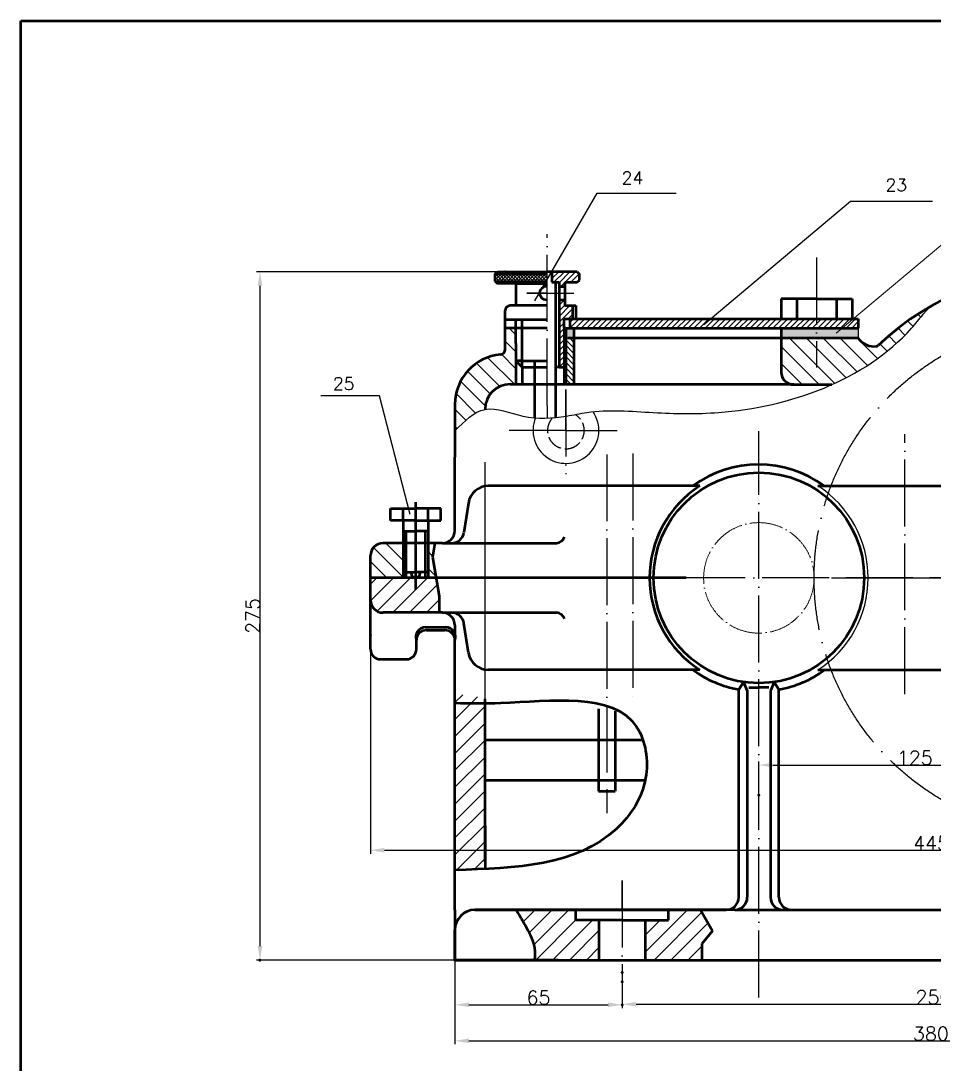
# Model space of a CAD drawing. Header units: millimetres. Extents: x -2231 to 8785, y -478 to 13097.
# Drawn here: x -2231 to 1044, y 2889 to 6628 of the extents above; entities that cross this region are included whole.
import ezdxf

# ---------------------------------------------------------------- set-up
doc = ezdxf.new("R2010")
doc.units = ezdxf.units.MM
doc.linetypes.add('ACAD_ISO02W100', pattern=[15, 12, -3])
doc.linetypes.add('ACAD_ISO04W100', pattern=[30, 24, -3, 0, -3])
doc.layers.add('11', color=7, linetype='Continuous')
doc.styles.get("Standard").update_dxf_attribs({"font": 'txt', "bigfont": 'gbcbig.shx'})
doc.dimstyles.new('ISO-25', dxfattribs={"dimtxt": 50, "dimasz": 50, "dimexe": 12.5, "dimexo": 0.625, "dimtad": 1, "dimtxsty": 'Standard', "dimcen": 2.5, "dimadec": 0, "dimazin": 0, "dimtfac": 1, "dimtmove": 0, "dimatfit": 3, "dimfxl": 1, "dimarcsym": 0})
pattern_1 = [(45, (-1785.755, 43.015), (-30.30836, 30.30836), [])]
pattern_2 = [(45, (-1785.755, 43.015), (-10.102788, 10.102788), [])]
pattern_3 = [(135, (-1785.755, 43.015), (-30.30836, -30.30836), [])]

# ---------------------------------------------------------------- blocks, each defined once
blk = doc.blocks.new('*D1')
at = {"color": 0, "lineweight": -2, "ltscale": 5, "transparency": 16777216}
for p, q in [((-75.3, 3217.6), (-75.3, 3091.4)), ((2158, 3217.6), (2158, 3091.4)), ((-25.3, 3103.9), (2108, 3103.9))]:
    blk.add_line(p, q, dxfattribs=at)
at = {"color": 0, "lineweight": 50, "ltscale": 5, "transparency": 16777216}
for points in [[(-25.3, 3112.2), (-25.3, 3095.6), (-75.3, 3103.9)], [(2108, 3112.2), (2108, 3095.6), (2158, 3103.9)]]:
    blk.add_solid(points, dxfattribs=at)
at = {"layer": '11', "color": 0, "lineweight": 50, "ltscale": 5, "transparency": 16777216}
for p in [(-75.3, 3218.2), (2158, 3218.2), (2158, 3103.9)]:
    blk.add_point(p, dxfattribs=at)
at = {"color": 0, "ltscale": 5, "transparency": 16777216, "insert": (1041.3, 3129.5), "char_height": 50, "attachment_point": 5}
blk.add_mtext('250', dxfattribs=at)
blk = doc.blocks.new('*D5')
at = {"color": 0, "lineweight": -2, "ltscale": 5, "transparency": 16777216}
for p, q in [((-674.7, 3261.5), (-674.7, 3089.5)), ((-75.3, 3183.3), (-75.3, 3089.5)), ((-624.7, 3102), (-125.3, 3102))]:
    blk.add_line(p, q, dxfattribs=at)
at = {"color": 0, "lineweight": 50, "ltscale": 5, "transparency": 16777216}
for points in [[(-624.7, 3110.3), (-624.7, 3093.7), (-674.7, 3102)], [(-125.3, 3110.3), (-125.3, 3093.7), (-75.3, 3102)]]:
    blk.add_solid(points, dxfattribs=at)
at = {"layer": '11', "color": 0, "lineweight": 50, "ltscale": 5, "transparency": 16777216}
for p in [(-674.7, 3262.2), (-75.3, 3184), (-75.3, 3102)]:
    blk.add_point(p, dxfattribs=at)
at = {"color": 0, "ltscale": 5, "transparency": 16777216, "insert": (-375, 3127.6), "char_height": 50, "attachment_point": 5}
blk.add_mtext('65', dxfattribs=at)
blk = doc.blocks.new('*D6')
at = {"color": 0, "lineweight": -2, "ltscale": 5, "transparency": 16777216}
for p, q in [((-674.7, 3315.5), (-674.7, 2960.4)), ((2738.4, 3275.7), (2738.4, 2960.4)), ((-624.7, 2972.9), (2688.4, 2972.9))]:
    blk.add_line(p, q, dxfattribs=at)
at = {"color": 0, "lineweight": 50, "ltscale": 5, "transparency": 16777216}
for points in [[(-624.7, 2981.2), (-624.7, 2964.6), (-674.7, 2972.9)], [(2688.4, 2981.2), (2688.4, 2964.6), (2738.4, 2972.9)]]:
    blk.add_solid(points, dxfattribs=at)
at = {"layer": '11', "color": 0, "lineweight": 50, "ltscale": 5, "transparency": 16777216}
for p in [(-674.7, 3316.2), (2738.4, 3276.4), (2738.4, 2972.9)]:
    blk.add_point(p, dxfattribs=at)
at = {"color": 0, "ltscale": 5, "transparency": 16777216, "insert": (1031.8, 2998.5), "char_height": 50, "attachment_point": 5}
blk.add_mtext('380', dxfattribs=at)
blk = doc.blocks.new('*D7')
at = {"color": 0, "lineweight": -2, "ltscale": 5, "transparency": 16777216}
for p, q in [((-977.3, 4426.6), (-977.3, 3643.3)), ((3042.9, 4426.6), (3042.9, 3643.3)), ((-927.3, 3655.8), (2992.9, 3655.8))]:
    blk.add_line(p, q, dxfattribs=at)
at = {"color": 0, "lineweight": 50, "ltscale": 5, "transparency": 16777216}
for points in [[(-927.3, 3664.1), (-927.3, 3647.5), (-977.3, 3655.8)], [(2992.9, 3664.1), (2992.9, 3647.5), (3042.9, 3655.8)]]:
    blk.add_solid(points, dxfattribs=at)
at = {"layer": '11', "color": 0, "lineweight": 50, "ltscale": 5, "transparency": 16777216}
for p in [(-977.3, 4427.2), (3042.9, 4427.2), (3042.9, 3655.8)]:
    blk.add_point(p, dxfattribs=at)
at = {"color": 0, "ltscale": 5, "transparency": 16777216, "insert": (1032.8, 3681.4), "char_height": 50, "attachment_point": 5}
blk.add_mtext('445', dxfattribs=at)
blk = doc.blocks.new('*D8')
at = {"color": 0, "lineweight": -2, "ltscale": 5, "transparency": 16777216}
for p, q in [((415.1, 3854.4), (415.1, 3973.5)), ((1532.8, 3854.5), (1532.8, 3973.5)), ((465.1, 3961), (1482.8, 3961))]:
    blk.add_line(p, q, dxfattribs=at)
at = {"color": 0, "lineweight": 50, "ltscale": 5, "transparency": 16777216}
for points in [[(465.1, 3969.3), (465.1, 3952.6), (415.1, 3961)], [(1482.8, 3969.3), (1482.8, 3952.6), (1532.8, 3961)]]:
    blk.add_solid(points, dxfattribs=at)
at = {"layer": '11', "color": 0, "lineweight": 50, "ltscale": 5, "transparency": 16777216}
for p in [(1532.8, 3961), (415.1, 3853.8), (1532.8, 3853.9)]:
    blk.add_point(p, dxfattribs=at)
at = {"color": 0, "ltscale": 5, "transparency": 16777216, "insert": (974, 3986.6), "char_height": 50, "attachment_point": 5}
blk.add_mtext('125', dxfattribs=at)
blk = doc.blocks.new('*D20')
at = {"color": 0, "lineweight": -2, "ltscale": 5, "transparency": 16777216}
for p, q in [((-495.7, 5729), (-1386.1, 5729)), ((-1373.6, 5679), (-1373.6, 3312.2)), ((-495.4, 3262.2), (-1386.1, 3262.2))]:
    blk.add_line(p, q, dxfattribs=at)
at = {"color": 0, "lineweight": 50, "ltscale": 5, "transparency": 16777216}
for points in [[(-1381.9, 5679), (-1365.3, 5679), (-1373.6, 5729)], [(-1381.9, 3312.2), (-1365.3, 3312.2), (-1373.6, 3262.2)]]:
    blk.add_solid(points, dxfattribs=at)
at = {"layer": '11', "color": 0, "lineweight": 50, "ltscale": 5, "transparency": 16777216}
for p in [(-495.1, 5729), (-1373.6, 3262.2), (-494.8, 3262.2)]:
    blk.add_point(p, dxfattribs=at)
at = {"color": 0, "lineweight": 20, "ltscale": 5, "transparency": 16777216, "insert": (-1399.2, 4495.6), "char_height": 50, "attachment_point": 5, "rotation": 90}
blk.add_mtext('275', dxfattribs=at)

msp = doc.modelspace()

# ---------------------------------------------------------------- hatches: boundary and pattern name
at = {"ltscale": 10}
h = msp.add_hatch(dxfattribs=at)
h.set_pattern_fill('ANSI37', color=256, scale=2.7, style=0)
h.set_pattern_definition([(45, (-1785.755, 43.015), (-6.061673, 6.061673), []), (135, (-1785.755, 43.015), (-6.061673, -6.061673), [])])
h.paths.add_polyline_path([(-344.01, 5721.435), (-529.972, 5721.435), (-529.972, 5694.389), (-344.01, 5694.389)])
h = msp.add_hatch(dxfattribs=at)
h.set_pattern_fill('ANSI31', color=256, scale=4.5, style=0)
h.set_pattern_definition(pattern_2)
h.paths.add_polyline_path([(-236.828, 5691.337), (-227.717, 5698.773), (-227.717, 5720.919), (-236.828, 5728.962), (-327.162, 5728.962), (-327.162, 5691.308), (-301.447, 5691.308), (-301.447, 5676.419), (-280.355, 5676.419), (-280.355, 5691.337)])
h = msp.add_hatch(dxfattribs=at)
h.set_pattern_fill('ANSI31', color=256, scale=4.5, style=0)
h.set_pattern_definition(pattern_2)
h.paths.add_polyline_path([(-301.447, 5464.02), (-301.447, 5387.234), (-283.452, 5387.234), (-283.452, 5526.654), (-283.452, 5560.224), (-253.199, 5560.224), (-253.199, 5566.239), (-253.199, 5607.621), (-280.355, 5607.621), (-280.355, 5628.857), (-301.447, 5628.857), (-301.447, 5607.621)])
h = msp.add_hatch(dxfattribs=at)
h.set_pattern_fill('ANSI31', color=256, scale=13.5, angle=90, style=0)
h.set_pattern_definition(pattern_3)
edge = h.paths.add_edge_path()
edge.add_spline(control_points=[(677.22, 5324.61), (786.27, 5373.478), (903.721, 5452.894), (990.535, 5559.721), (1004.249, 5576.596)], knot_values=[1533.90388973, 1533.90388973, 1533.90388973, 1533.90388973, 1920.02731132, 1992.46571982, 1992.46571982, 1992.46571982, 1992.46571982], degree=3, periodic=0)
edge.add_line((1004.249, 5576.596), (1029.768, 5604.627))
edge.add_arc((1544.418, 4721.104), 1022.486, 120.220736, 133.337578)
edge.add_arc((836.514, 5471.327), 9, 278.875885, 313.337578, ccw=False)
edge.add_arc((827.473, 5529.225), 67.599, 213.976122, 278.875885, ccw=False)
edge.add_line((771.414, 5491.447), (494.948, 5491.447))
edge.add_line((494.948, 5491.447), (494.948, 5369.61))
edge.add_arc((539.948, 5369.61), 45, 180, 270)
edge.add_line((539.948, 5324.61), (677.22, 5324.61))
h = msp.add_hatch(dxfattribs=at)
h.set_pattern_fill('ANSI31', color=256, scale=4.5, style=0)
h.set_pattern_definition(pattern_2)
h.paths.add_polyline_path([(415.094, 5526.654), (415.094, 5560.224), (-262.572, 5560.224), (-262.572, 5526.654)])
h.paths.add_polyline_path([(622.221, 5526.654), (622.221, 5560.224), (415.094, 5560.224), (415.094, 5526.654)])
h.paths.add_polyline_path([(771.414, 5526.654), (771.414, 5560.224), (622.221, 5560.224), (622.221, 5526.654)])
h = msp.add_hatch(dxfattribs=at)
h.set_pattern_fill('ANSI31', color=256, scale=13.5, angle=90, style=0)
h.set_pattern_definition(pattern_3)
edge = h.paths.add_edge_path()
edge.add_line((-476.714, 5325.955), (-456.065, 5325.955))
edge.add_line((-456.065, 5325.955), (-456.065, 5410.103))
edge.add_line((-456.065, 5410.103), (-456.065, 5472.161))
edge.add_line((-456.065, 5472.161), (-456.065, 5527.836))
edge.add_line((-456.065, 5527.836), (-494.714, 5527.836))
edge.add_line((-494.714, 5527.836), (-494.714, 5450.576))
edge.add_arc((-512.714, 5450.576), 18, -84.784091, 0, ccw=False)
edge.add_arc((-494.714, 5253.396), 180, 95.215909, 180)
edge.add_line((-674.714, 5253.396), (-674.714, 5158.829))
edge.add_spline(control_points=[(-674.714, 5158.829), (-640.634, 5193.611), (-606.554, 5228.393), (-566.714, 5235.955)], knot_values=[0, 0, 0, 0, 132.71203854, 132.71203854, 132.71203854, 132.71203854], degree=3, periodic=0)
edge.add_arc((-476.714, 5235.955), 90, 90, 180, ccw=False)
h = msp.add_hatch(color=256, dxfattribs=at)
h.paths.add_polyline_path([(494.948, 5526.654), (494.948, 5491.447), (622.221, 5491.447), (622.221, 5526.654)])
h.paths.add_polyline_path([(622.221, 5526.654), (622.221, 5491.447), (771.414, 5491.447), (771.414, 5526.654)])
h.paths.add_polyline_path([(-277.534, 5491.447), (-270.281, 5491.447), (-247.817, 5491.447), (-247.817, 5526.654), (-277.534, 5526.654)])
h = msp.add_hatch(dxfattribs=at)
h.set_pattern_fill('ANSI31', color=256, scale=4.5, angle=90, style=0)
h.set_pattern_definition([(135, (-1785.755, 43.015), (-10.102788, -10.102788), [])])
h.paths.add_polyline_path([(-247.817, 5491.447), (-270.281, 5491.447), (-277.534, 5491.447), (-277.534, 5324.61), (-247.817, 5324.61)])
at = {"lineweight": 20, "ltscale": 10}
h = msp.add_hatch(dxfattribs=at)
h.set_pattern_fill('ANSI31', color=256, scale=13.5, angle=90, style=0)
h.set_pattern_definition(pattern_3)
h.paths.add_polyline_path([(-860.753, 4756.59), (-932.338, 4756.59, 0.41421356), (-977.338, 4711.59), (-977.338, 4631.945), (-860.753, 4631.959)])
h.paths.add_polyline_path([(-770.753, 4631.97), (-742.456, 4631.974), (-748.152, 4664.277), (-755.572, 4706.355), (-746.714, 4756.59), (-770.753, 4756.59)])
h = msp.add_hatch(dxfattribs=at)
h.set_pattern_fill('ANSI31', color=256, scale=13.5, style=0)
h.set_pattern_definition(pattern_1)
h.paths.add_polyline_path([(-730.969, 4507.301), (-730.969, 4566.826), (-742.456, 4631.974), (-814.875, 4631.965, -0.01390939), (-815.753, 4631.945, -0.01384239), (-816.627, 4631.965), (-977.338, 4631.945), (-977.338, 4552.301, 0.41421356), (-932.338, 4507.301)])
at = {"ltscale": 10}
h = msp.add_hatch(dxfattribs=at)
h.set_pattern_fill('ANSI31', color=256, scale=13.5, style=0)
h.set_pattern_definition(pattern_1)
edge = h.paths.add_edge_path()
edge.add_line((-566.714, 4154.605), (-566.714, 4198.566))
edge.add_spline(control_points=[(-566.714, 4198.566), (-623.235, 4213.635), (-671.651, 4224.234), (-674.714, 4190.939)], knot_values=[8.7128925, 8.7128925, 8.7128925, 8.7128925, 140.09442913, 140.09442913, 140.09442913, 140.09442913], degree=3, periodic=0)
edge.add_line((-674.714, 4190.939), (-674.714, 3584.71))
edge.add_spline(control_points=[(-674.714, 3584.71), (-638.604, 3585.998), (-602.495, 3587.287), (-566.714, 3589.152)], knot_values=[1725.87570507, 1725.87570507, 1725.87570507, 1725.87570507, 1836.51582493, 1836.51582493, 1836.51582493, 1836.51582493], degree=3, periodic=0)
edge.add_line((-566.714, 3589.152), (-566.714, 3613.829))
edge.add_line((-566.714, 3613.829), (-566.714, 4154.605))
at = {"linetype": 'ACAD_ISO04W100', "ltscale": 10}
h = msp.add_hatch(dxfattribs=at)
h.set_pattern_fill('ANSI31', color=256, scale=13.5, style=0)
h.set_pattern_definition(pattern_1)
edge = h.paths.add_edge_path()
edge.add_line((-241.206, 3405.475), (-241.21, 3442.209))
edge.add_line((-241.21, 3442.209), (-455.586, 3442.183))
edge.add_spline(control_points=[(-455.586, 3442.183), (-440.986, 3418.083), (-414.37, 3374.147), (-386.047, 3312.979), (-388.27, 3275.814), (-389.085, 3262.191)], knot_values=[0, 0, 0, 0, 85.07673266, 155.09816839, 195.61800231, 195.61800231, 195.61800231, 195.61800231], degree=3, periodic=0)
edge.add_line((-389.085, 3262.191), (-158.256, 3262.22))
edge.add_line((-158.256, 3262.22), (-158.274, 3405.475))
edge.add_line((-158.274, 3405.475), (-241.206, 3405.475))
h.paths.add_polyline_path([(210.457, 3320.963), (249.082, 3367.007), (205.62, 3442.264), (90.527, 3442.25), (90.523, 3405.475), (7.591, 3405.475), (7.573, 3262.24), (210.464, 3262.265)])

# ---------------------------------------------------------------- linework, layer by layer
at = {"ltscale": 5}
for p, q in [((-388.228, 5624.392), (-165.199, 6010.689)), ((-165.199, 6010.689), (118.179, 6010.689)), ((217.427, 5540.488), (743.856, 5982.214)), ((743.856, 5982.214), (1037.506, 5982.214)), ((-945.551, 5284.532), (-1156.003, 5284.532)), ((-834.975, 4859.436), (-945.551, 5284.532))]:
    msp.add_line(p, q, dxfattribs=at)
at = {"lineweight": 20, "ltscale": 10}
msp.add_line((692.194, 5508.754), (1260.693, 5985.781), dxfattribs=at)
at = {"linetype": 'ACAD_ISO04W100', "ltscale": 10}
for p, q in [((-344.01, 5249.998), (-344.01, 5864.041)), ((622.221, 5779.888), (622.221, 5386.267)), ((771.414, 5526.654), (771.414, 5491.447)), ((-274.006, 5491.447), (-277.534, 5491.447)), ((-276.722, 5160.294), (-276.722, 5307.245)), ((-276.722, 5307.245), (-276.722, 5003.422)), ((-276.722, 5160.294), (-479.762, 5160.294)), ((-276.722, 5160.294), (-92.915, 5160.294)), ((415.094, 3128.41), (415.094, 5157.875)), ((938.675, 4215.568), (938.675, 5146.55)), ((-130.025, 5074.646), (-130.025, 3789.162)), ((-37.07, 5077.992), (-37.07, 4189.626)), ((2767.282, 4631.945), (154.905, 4632.097)), ((-75.341, 3442.23), (-75.341, 3547.782)), ((-75.341, 3547.782), (-75.341, 3183.964))]:
    msp.add_line(p, q, dxfattribs=at)
at = {"lineweight": 50, "ltscale": 10}
for p, q in [((-529.972, 5721.435), (-522.251, 5728.962)), ((-529.972, 5694.389), (-529.972, 5721.435)), ((-529.972, 5721.435), (-344.01, 5721.435)), ((-522.251, 5728.962), (-344.01, 5728.962)), ((-236.828, 5728.962), (-344.01, 5728.962)), ((-327.162, 5728.962), (-327.162, 5691.308)), ((-236.828, 5728.962), (-227.717, 5720.919)), ((-227.717, 5698.773), (-227.717, 5720.919)), ((-529.972, 5694.389), (-344.01, 5694.389)), ((-529.972, 5694.389), (-522.087, 5686.398)), ((-454.869, 5686.398), (-522.087, 5686.398)), ((-454.869, 5607.621), (-454.869, 5686.398)), ((-454.869, 5686.398), (-344.01, 5686.398)), ((-327.162, 5691.308), (-301.447, 5691.308)), ((-314.304, 5691.308), (-314.304, 5324.61)), ((-301.447, 5691.308), (-301.447, 5607.621)), ((-280.355, 5691.337), (-280.355, 5607.621)), ((-280.355, 5691.337), (-236.828, 5691.337)), ((-236.828, 5691.337), (-227.717, 5698.773)), ((-301.447, 5676.419), (-280.355, 5676.419)), ((-301.447, 5628.857), (-280.355, 5628.857)), ((622.221, 5631.98), (494.791, 5631.98)), ((494.791, 5631.98), (494.791, 5585.298)), ((551.139, 5631.98), (551.139, 5585.298)), ((622.221, 5631.98), (749.651, 5631.98)), ((693.303, 5631.98), (693.303, 5585.298)), ((749.651, 5631.98), (749.651, 5585.298)), ((-494.714, 5450.576), (-494.714, 5589.621)), ((-344.01, 5607.621), (-476.714, 5607.621)), ((-301.447, 5607.621), (-301.447, 5464.02)), ((-280.355, 5607.621), (-253.199, 5607.621)), ((-253.199, 5607.621), (-253.199, 5566.239)), ((-253.199, 5607.621), (-241.514, 5607.621)), ((-241.514, 5607.621), (-241.514, 5560.444)), ((494.791, 5585.298), (494.791, 5560.444)), ((551.139, 5585.298), (551.139, 5560.444)), ((693.303, 5585.298), (693.303, 5560.444)), ((749.651, 5585.298), (749.651, 5560.444)), ((-494.714, 5558.348), (-344.01, 5558.348)), ((-456.065, 5472.161), (-456.065, 5558.348)), ((-433.565, 5487.471), (-433.565, 5558.348)), ((-283.452, 5526.654), (-283.452, 5560.224)), ((-283.452, 5560.224), (771.414, 5560.224)), ((-262.572, 5560.444), (-262.572, 5526.654)), ((-253.199, 5566.239), (-253.199, 5560.444)), ((771.414, 5560.444), (771.414, 5526.654)), ((-494.714, 5527.836), (-344.01, 5527.836)), ((-283.452, 5526.654), (-283.452, 5324.61)), ((-277.534, 5526.654), (-283.452, 5526.654)), ((-277.534, 5526.654), (771.414, 5526.654)), ((-277.534, 5526.654), (-277.534, 5324.61)), ((-247.817, 5526.654), (-247.817, 5324.61)), ((494.948, 5526.654), (494.948, 5369.61)), ((-456.065, 5472.161), (-456.065, 5410.103)), ((-433.565, 5387.603), (-433.565, 5487.471)), ((-301.447, 5464.02), (-301.447, 5387.234)), ((771.414, 5491.447), (-270.281, 5491.447)), ((-439.131, 5410.103), (-456.065, 5410.103)), ((-433.565, 5387.603), (-456.065, 5410.103)), ((-456.065, 5410.103), (-456.065, 5325.955)), ((-439.131, 5410.103), (-344.01, 5410.103)), ((-433.565, 5387.603), (-344.01, 5387.603)), ((-433.565, 5387.603), (-433.565, 5325.955)), ((-388.787, 5410.103), (-388.787, 5270.867)), ((-301.447, 5387.234), (-314.304, 5387.234)), ((-301.447, 5387.234), (-277.534, 5387.234)), ((-476.714, 5325.955), (-388.047, 5325.955)), ((539.948, 5324.61), (-388.787, 5324.61)), ((-314.304, 5324.61), (-314.304, 5206.56)), ((539.948, 5324.61), (677.22, 5324.61)), ((-674.714, 5253.396), (-674.714, 5064.262)), ((-388.787, 5270.867), (-388.787, 5205.665)), ((203.157, 4961.411), (-339.573, 4961.411)), ((627.031, 4961.411), (1205.705, 4961.411)), ((-815.753, 4902.961), (-815.753, 4589.999)), ((-905.836, 4837.91), (-905.836, 4880.658)), ((-905.836, 4880.658), (-815.753, 4880.658)), ((-860.753, 4837.91), (-860.753, 4880.658)), ((-725.67, 4880.658), (-815.753, 4880.658)), ((-770.753, 4837.91), (-770.753, 4880.658)), ((-725.67, 4837.91), (-725.67, 4880.658)), ((-860.753, 4837.91), (-905.836, 4837.91)), ((-815.753, 4837.91), (-860.753, 4837.91)), ((-860.753, 4837.91), (-860.753, 4631.945)), ((-815.753, 4837.91), (-770.753, 4837.91)), ((-770.753, 4837.91), (-770.753, 4631.945)), ((-770.753, 4837.91), (-725.67, 4837.91)), ((-860.753, 4799.814), (-815.753, 4799.814)), ((-850.129, 4799.814), (-850.129, 4631.945)), ((-770.753, 4799.814), (-815.753, 4799.814)), ((-781.377, 4799.814), (-781.377, 4631.945)), ((-746.714, 4756.59), (-755.572, 4706.355)), ((-719.714, 4756.59), (-686.689, 4756.59)), ((-755.572, 4706.355), (-748.152, 4664.277)), ((-860.753, 4652.766), (-815.753, 4652.766)), ((-770.753, 4652.766), (-815.753, 4652.766)), ((-748.152, 4664.277), (-730.969, 4566.826)), ((154.905, 4632.082), (-977.338, 4631.945)), ((-730.969, 4566.826), (-730.969, 4507.301)), ((-719.714, 4507.301), (-686.689, 4507.301)), ((-674.714, 4462.301), (-674.714, 4408.465)), ((-626.258, 4363.708), (-642.195, 4469.034)), ((-776.913, 4444.465), (-710.714, 4444.465)), ((-812.913, 4396.005), (-812.913, 4408.465)), ((-674.714, 4388.645), (-674.714, 4408.465)), ((-339.573, 4302.48), (-555.068, 4302.48)), ((203.157, 4302.48), (-339.573, 4302.48)), ((627.031, 4302.48), (1205.705, 4302.48)), ((343.075, 4231.592), (360.454, 4258.478)), ((343.166, 3487.281), (343.075, 4231.592)), ((360.454, 4258.478), (373.622, 4227.289)), ((373.622, 4227.289), (373.622, 3487.279)), ((379.346, 4238.528), (415.094, 4238.528)), ((450.841, 4238.528), (415.094, 4238.528)), ((469.733, 4258.478), (456.566, 4227.289)), ((456.566, 4227.289), (456.566, 3487.279)), ((487.113, 4231.592), (469.733, 4258.478)), ((487.022, 3487.285), (487.113, 4231.592)), ((-566.714, 4154.605), (-566.714, 4198.566)), ((-566.714, 3613.829), (-566.714, 4154.605)), ((-159.881, 4162.607), (-159.881, 3867.559)), ((-100.17, 4153.935), (-100.17, 3867.559)), ((-566.714, 4051.045), (-1.964, 4051.045)), ((7.858, 3906.051), (-566.714, 3906.051)), ((-159.881, 3867.559), (-100.17, 3867.559)), ((-566.714, 3743.684), (-566.714, 3613.829)), ((-566.714, 3613.829), (-566.714, 3589.152)), ((328.627, 3442.279), (-602.714, 3442.165)), ((328.627, 3442.279), (501.566, 3442.279)), ((501.566, 3442.279), (532.022, 3442.279)), ((532.022, 3442.279), (2609.799, 3442.279)), ((-674.692, 3262.156), (-674.705, 3370.156)), ((-674.692, 3262.156), (2738.372, 3262.574)), ((-304.768, 3262.202), (-674.692, 3262.156))]:
    msp.add_line(p, q, dxfattribs=at)
at = {"ltscale": 10}
for p, q in [((-347.029, 5652.655), (-416.402, 5652.655)), ((-416.402, 5652.655), (-247.742, 5652.655)), ((1004.249, 5576.596), (1029.768, 5604.627)), ((-456.065, 5472.161), (-456.065, 5487.471)), ((-270.281, 5491.447), (-277.534, 5491.447)), ((-344.01, 5249.998), (-344.01, 5204.581)), ((-566.714, 4198.566), (-566.714, 5046.821)), ((675.283, 4632.067), (1198.056, 4632.037))]:
    msp.add_line(p, q, dxfattribs=at)
at = {"lineweight": 50, "ltscale": 50}
for p, q in [((-674.714, 4801.59), (-674.714, 5064.262)), ((-339.573, 4961.411), (-555.068, 4961.411)), ((-626.258, 4900.183), (-642.195, 4794.857)), ((-719.714, 4756.59), (-932.338, 4756.59)), ((-686.689, 4756.59), (-310.59, 4756.59)), ((-977.338, 4552.301), (-977.338, 4711.59)), ((-977.338, 4376.185), (-977.338, 4552.301)), ((-719.714, 4507.301), (-932.338, 4507.301)), ((-686.689, 4507.301), (-310.59, 4507.301)), ((-780.727, 4455.338), (-702.07, 4455.338)), ((-812.913, 4376.185), (-812.913, 4396.005)), ((-674.714, 3442.156), (-674.714, 4388.645)), ((-941.338, 4340.185), (-848.913, 4340.185)), ((627.031, 4302.48), (1205.705, 4302.48)), ((-602.714, 3442.165), (298.171, 3442.275)), ((-674.705, 3370.156), (-674.705, 3262.178))]:
    msp.add_line(p, q, dxfattribs=at)
at = {"linetype": 'ACAD_ISO04W100', "lineweight": 50, "ltscale": 10}
for p, q in [((-674.714, 3442.156), (-674.705, 3370.156)), ((-241.206, 3405.475), (-241.21, 3442.209)), ((90.523, 3405.475), (90.527, 3442.209)), ((205.62, 3442.264), (249.082, 3367.007)), ((-75.341, 3405.475), (-241.206, 3405.475)), ((-158.274, 3405.475), (-158.256, 3262.22)), ((-75.341, 3405.475), (90.523, 3405.475)), ((7.591, 3405.475), (7.573, 3262.22)), ((249.082, 3367.007), (210.457, 3320.963)), ((210.457, 3320.963), (210.464, 3262.265))]:
    msp.add_line(p, q, dxfattribs=at)
at = {"lineweight": 50, "ltscale": 5}
msp.add_lwpolyline([(-2231.009, 6628.119), (8784.668, 6628.119), (8784.668, -477.716), (-2231.009, -477.716)], close=True, dxfattribs=at)
msp.add_lwpolyline([(-2231.009, 6628.119), (8784.668, 6628.119), (8784.668, -477.716), (-2231.009, -477.716)], close=True, dxfattribs=at)
at = {"linetype": 'ACAD_ISO04W100', "ltscale": 15}
msp.add_circle((1532.749, 4632.082), 919.656, dxfattribs=at)
at = {"lineweight": 50, "ltscale": 10}
msp.add_circle((415.094, 4631.945), 377.443, dxfattribs=at)
at = {"linetype": 'ACAD_ISO04W100', "lineweight": 20, "ltscale": 5}
msp.add_circle((415.094, 4631.945), 198, dxfattribs=at)
at = {"lineweight": 50, "ltscale": 10}
for centre, radius, start, end in [((1544.418, 4721.104), 1022.486, 46.40536, 133.337578), ((-347.029, 5652.655), 23.956, 82.758575, 277.241425), ((-476.714, 5589.621), 18, 90, 180), ((827.473, 5529.225), 67.599, 213.976122, 278.875885), ((836.514, 5471.327), 9, 278.875885, 313.337578), ((-494.714, 5253.396), 180, 95.215909, 180), ((-512.714, 5450.576), 18, 275.215909, 0), ((539.948, 5369.61), 45, 180, 270), ((-476.714, 5235.955), 90, 90, 180), ((413.624, 4641.978), 396.645, 53.642602, 126.357398), ((-555.068, 4889.411), 72, 90, 171.395585), ((415.094, 4631.945), 391.745, 122.752163, 237.247837), ((415.094, 4631.945), 391.745, 122.752163, 237.247837), ((-719.714, 4801.59), 45, 270, 0), ((-686.689, 4801.59), 45, 270, 351.395585), ((-311.697, 4787.271), 30.702, 272.065852, 343.951048), ((-815.84, 4647.74), 15.795, 161.445156, 15.682734), ((-815.666, 4647.74), 15.795, 164.317266, 18.554844), ((-719.714, 4462.301), 45, 0, 90), ((-686.689, 4462.301), 45, 8.604415, 90), ((-311.697, 4476.619), 30.702, 16.048952, 87.934148), ((-708.077, 4420.042), 35.315, 340.863015, 88.089177), ((-776.913, 4408.465), 36, 90, 180), ((-710.714, 4408.465), 36, 0, 90), ((-941.338, 4376.185), 36, 180, 270), ((-848.913, 4376.185), 36, 270, 0), ((-555.068, 4374.48), 72, 188.604415, 270), ((413.624, 4621.913), 396.645, 233.642602, 259.754628), ((416.564, 4621.913), 396.645, 280.245372, 306.357398), ((298.166, 3487.275), 45, 270.007006, 0.007006), ((328.622, 3487.279), 45, 270.007006, 0), ((501.566, 3487.279), 45, 180, 270), ((532.022, 3487.279), 45, 179.992994, 270)]:
    msp.add_arc(centre, radius, start, end, dxfattribs=at)
at = {"ltscale": 10}
for centre, radius, start, end in [((836.514, 5471.327), 9, 278.875885, 313.337578), ((836.514, 5471.327), 9, 278.875885, 313.337578), ((-276.722, 5160.294), 118.06, 157.526711, 34.649875), ((415.094, 4631.945), 391.745, 302.752163, 57.247837), ((415.094, 4631.945), 391.745, 302.752163, 57.247837)]:
    msp.add_arc(centre, radius, start, end, dxfattribs=at)
at = {"linetype": 'ACAD_ISO02W100', "ltscale": 5}
msp.add_arc((-276.722, 5160.294), 65.831, 136.424143, 60.164244, dxfattribs=at)
at = {"lineweight": 50, "ltscale": 50}
for centre, radius, start, end in [((-932.338, 4711.59), 45, 90, 180), ((-932.338, 4552.301), 45, 180, 270), ((-779.549, 4420.042), 35.315, 91.910823, 199.136985), ((-602.705, 3370.165), 72, 90.007006, 180.007006)]:
    msp.add_arc(centre, radius, start, end, dxfattribs=at)
at = {"ltscale": 10}
msp.add_spline([(-674.714, 5158.829), (-566.714, 5235.955), (-430.65, 5211.964), (-274.038, 5211.964), (-202.005, 5224.665), (36.43, 5224.665), (270.596, 5224.665), (962.343, 5526.654), (1004.249, 5576.596)], degree=3, dxfattribs=at)
at = {"lineweight": 50, "ltscale": 10, "start_tangent": (-0.07908281, 0.99686805)}
msp.add_spline([(-674.714, 4183.724), (-509.949, 4183.724), (-23.257, 4097.907), (9.199, 3913.838), (-95.208, 3733), (-674.714, 3584.71)], degree=3, dxfattribs=at)
at = {"linetype": 'ACAD_ISO04W100', "lineweight": 50, "ltscale": 10}
msp.add_spline([(-455.586, 3442.183), (-413.038, 3368.51), (-389.09, 3302.711), (-389.085, 3262.191)], degree=3, dxfattribs=at)

# ---------------------------------------------------------------- texts
at = {"ltscale": 5}
for s, p in [('24', (-76.781, 6043.199)), ('23', (869.437, 6017.475)), ('25', (-1112.008, 5305.397))]:
    msp.add_text(s, height=45, dxfattribs=at).set_placement(p)

# ---------------------------------------------------------------- dimensions: what is measured, and where the dimension line sits
at = {"lineweight": 20, "ltscale": 5}
dim = msp.add_linear_dim(base=(-1373.585, 3262.178), p1=(-495.097, 5728.962), p2=(-494.795, 3262.178), angle=90, text='275', dimstyle='ISO-25', dxfattribs=at)
dim.commit()
dim.dimension.update_dxf_attribs({"geometry": '*D20', "text_midpoint": (-1399.21, 4495.57)})
at = {"ltscale": 5}
for base, p1, p2, text, picture, middle in [((3042.906, 3655.801), (-977.338, 4427.198), (3042.906, 4427.198), '445', '*D7', (1032.784, 3681.426)), ((1532.845, 3960.953), (415.094, 3853.758), (1532.845, 3853.895), '125', '*D8', (973.969, 3986.578)), ((2738.372, 2972.89), (-674.698, 3316.156), (2738.372, 3276.374), '380', '*D6', (1031.837, 2998.515)), ((-75.341, 3102.002), (-674.692, 3262.156), (-75.341, 3183.964), '65', '*D5', (-375.017, 3127.627)), ((2157.986, 3103.899), (-75.341, 3218.179), (2157.986, 3218.179), '250', '*D1', (1041.322, 3129.524))]:
    dim = msp.add_linear_dim(base=base, p1=p1, p2=p2, text=text, dimstyle='ISO-25', dxfattribs=at)
    dim.commit()
    dim.dimension.update_dxf_attribs({"geometry": picture, "text_midpoint": middle})

doc.saveas('drawing.dxf')
